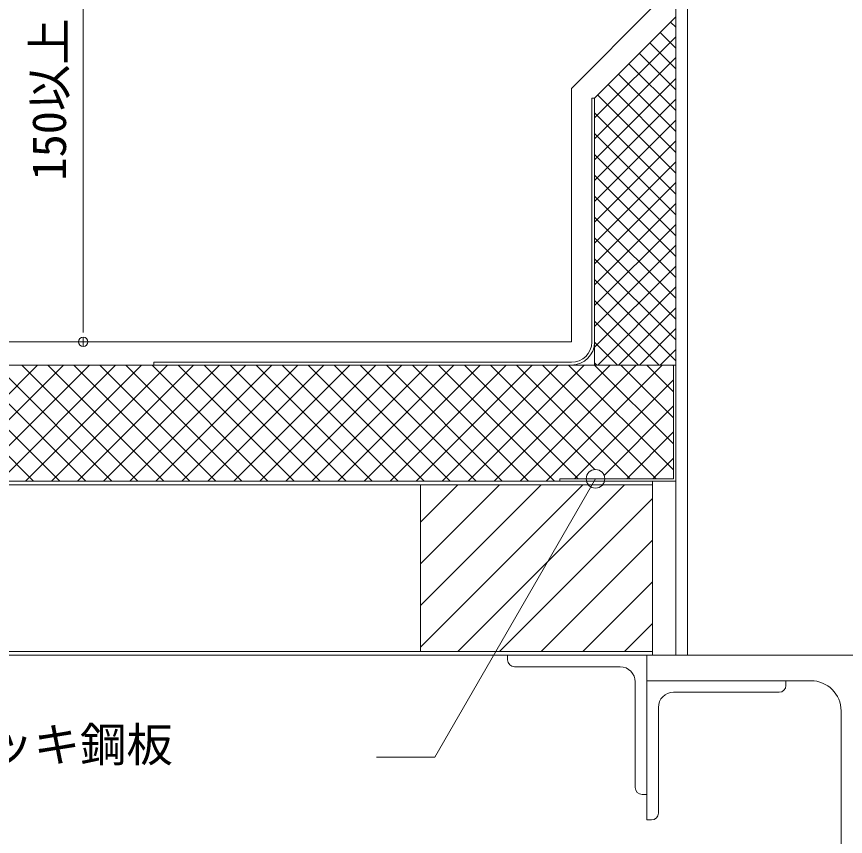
# Model space of a CAD drawing. Units: millimetres, scale not verified. Extents: x -1381 to 1379, y -955 to 955.
# Drawn here: x -360.2 to -2.9, y -537.4 to -184.2 of the extents above; entities that cross this region are included whole.
import ezdxf
from ezdxf.enums import TextEntityAlignment as Align

# ---------------------------------------------------------------- set-up
doc = ezdxf.new("R2010")
doc.units = ezdxf.units.MM
doc.header["$LTSCALE"] = 3
doc.linetypes.add('USER1', pattern=[9.525, 6.35, -3.175])
for name, color, linetype, lineweight in [('0-0_0', 7, 'Continuous', 9), ('0-1_BOUSUI', 1, 'Continuous', 18), ('0-2_MOJI', 7, 'Continuous', 18), ('0-3_HATCH', 9, 'Continuous', 18), ('0-4_KANAMONO', 5, 'Continuous', 18), ('0-6_TEKKOTU', 7, 'USER1', 18), ('0-7_dekki', 3, 'Continuous', 18), ('0-8_dannnetu', 6, 'Continuous', 18), ('0-B_SUNPO', 7, 'Continuous', 18)]:
    doc.layers.add(name, color=color, linetype=linetype, lineweight=lineweight)
doc.styles.add('ＭＳ ゴシック', font='')
doc.styles.get('ＭＳ ゴシック').set_extended_font_data('MS Gothic')

# ---------------------------------------------------------------- blocks, each defined once
blk = doc.blocks.new('_DOT')
at = {"layer": '0-0_0'}
for p, q in [((-0.5, 0), (-1, 0)), ((0.25, 0), (-0.25, 0))]:
    blk.add_line(p, q, dxfattribs=at)
blk.add_circle((0, 0), 0.25, dxfattribs=at)

msp = doc.modelspace()

# ---------------------------------------------------------------- linework, layer by layer
at = {"layer": '0-1_BOUSUI'}
for points in [[(-85.998, -150.29), (-85.994, -180.144), (-120.996, -215.146)], [(-900.994, -324.286), (-120.994, -324.286), (-120.996, -215.146)]]:
    msp.add_lwpolyline(points, dxfattribs=at)
at = {"layer": '0-2_MOJI'}
msp.add_lwpolyline([(-110.628, -383.286), (-179.879, -503.233), (-205.098, -503.233)], dxfattribs=at)
msp.add_circle((-110.628, -383.286), 4, dxfattribs=at)
at = {"layer": '0-3_HATCH'}
for p, q in [((-75.994, -188.77), (-78.236, -186.528)), ((-110.994, -227.847), (-75.994, -192.847)), ((-75.994, -197.751), (-82.726, -191.018)), ((-75.994, -206.731), (-87.216, -195.509)), ((-75.994, -215.711), (-91.706, -199.999)), ((-110.994, -236.828), (-75.994, -201.828)), ((-75.994, -224.692), (-96.196, -204.489)), ((-110.994, -245.808), (-75.994, -210.808)), ((-75.994, -233.672), (-100.687, -208.979)), ((-75.994, -242.652), (-105.177, -213.469)), ((-75.994, -251.632), (-109.667, -217.959)), ((-110.994, -254.788), (-75.994, -219.788)), ((-75.994, -260.613), (-110.994, -225.613)), ((-110.994, -263.768), (-75.994, -228.768)), ((-75.994, -269.593), (-110.994, -234.593)), ((-110.994, -272.749), (-75.994, -237.749)), ((-75.994, -278.573), (-110.994, -243.573)), ((-110.994, -281.729), (-75.994, -246.729)), ((-75.994, -287.553), (-110.994, -252.553)), ((-110.994, -290.709), (-75.994, -255.709)), ((-75.994, -296.534), (-110.994, -261.534)), ((-110.994, -299.689), (-75.994, -264.689)), ((-75.994, -305.514), (-110.994, -270.514)), ((-110.994, -308.67), (-75.994, -273.67)), ((-75.994, -314.494), (-110.994, -279.494)), ((-110.994, -317.65), (-75.994, -282.65)), ((-75.994, -323.474), (-110.994, -288.474)), ((-110.994, -326.63), (-75.994, -291.63)), ((-75.994, -332.455), (-110.994, -297.455)), ((-109.67, -334.286), (-75.994, -300.61)), ((-83.142, -334.286), (-110.994, -306.435)), ((-100.689, -334.286), (-75.994, -309.591)), ((-92.123, -334.286), (-110.994, -315.415)), ((-91.709, -334.286), (-75.994, -318.571)), ((-101.103, -334.286), (-110.994, -324.395)), ((-82.729, -334.286), (-75.994, -327.551)), ((-352.843, -384.286), (-402.843, -334.286)), ((-401.235, -384.286), (-351.235, -334.286)), ((-341.617, -384.286), (-391.617, -334.286)), ((-390.01, -384.286), (-340.01, -334.286)), ((-330.392, -384.286), (-380.392, -334.286)), ((-378.785, -384.286), (-328.785, -334.286)), ((-319.167, -384.286), (-369.167, -334.286)), ((-367.559, -384.286), (-317.559, -334.286)), ((-307.941, -384.286), (-357.941, -334.286)), ((-356.334, -384.286), (-306.334, -334.286)), ((-296.716, -384.286), (-346.716, -334.286)), ((-345.109, -384.286), (-295.109, -334.286)), ((-285.491, -384.286), (-335.491, -334.286)), ((-333.883, -384.286), (-283.883, -334.286)), ((-274.266, -384.286), (-324.266, -334.286)), ((-322.658, -384.286), (-272.658, -334.286)), ((-263.04, -384.286), (-313.04, -334.286)), ((-311.433, -384.286), (-261.433, -334.286)), ((-251.815, -384.286), (-301.815, -334.286)), ((-300.207, -384.286), (-250.207, -334.286)), ((-240.59, -384.286), (-290.59, -334.286)), ((-288.982, -384.286), (-238.982, -334.286)), ((-229.364, -384.286), (-279.364, -334.286)), ((-277.757, -384.286), (-227.757, -334.286)), ((-218.139, -384.286), (-268.139, -334.286)), ((-266.531, -384.286), (-216.531, -334.286)), ((-206.914, -384.286), (-256.914, -334.286)), ((-255.306, -384.286), (-205.306, -334.286)), ((-195.688, -384.286), (-245.688, -334.286)), ((-244.081, -384.286), (-194.081, -334.286)), ((-184.463, -384.286), (-234.463, -334.286)), ((-232.855, -384.286), (-182.855, -334.286)), ((-173.238, -384.286), (-223.238, -334.286)), ((-221.63, -384.286), (-171.63, -334.286)), ((-162.012, -384.286), (-212.012, -334.286)), ((-210.405, -384.286), (-160.405, -334.286)), ((-150.787, -384.286), (-200.787, -334.286)), ((-199.179, -384.286), (-149.179, -334.286)), ((-139.562, -384.286), (-189.562, -334.286)), ((-187.954, -384.286), (-137.954, -334.286)), ((-128.336, -384.286), (-178.336, -334.286)), ((-176.729, -384.286), (-126.729, -334.286)), ((-118.111, -383.286), (-167.111, -334.286)), ((-165.504, -384.286), (-115.504, -334.286)), ((-110.878, -379.294), (-155.886, -334.286)), ((-154.278, -384.286), (-104.278, -334.286)), ((-95.66, -383.286), (-144.66, -334.286)), ((-143.053, -384.286), (-93.053, -334.286)), ((-84.435, -383.286), (-133.435, -334.286)), ((-131.828, -384.286), (-81.828, -334.286)), ((-76.994, -379.502), (-122.21, -334.286)), ((-110.083, -334.286), (-110.994, -333.376)), ((-76.994, -368.277), (-110.984, -334.286)), ((-76.994, -357.052), (-99.759, -334.286)), ((-76.994, -345.826), (-88.534, -334.286)), ((-76.994, -334.601), (-77.308, -334.286)), ((-119.602, -383.286), (-76.994, -340.678)), ((-106.908, -381.817), (-76.994, -351.903)), ((-97.152, -383.286), (-76.994, -363.128)), ((-85.926, -383.286), (-76.994, -374.354)), ((-185.994, -401.939), (-169.941, -385.886)), ((-185.994, -419.9), (-151.98, -385.886)), ((-185.994, -437.86), (-134.02, -385.886)), ((-185.994, -455.821), (-116.059, -385.886)), ((-169.899, -457.686), (-98.099, -385.886)), ((-151.938, -457.686), (-85.994, -391.742)), ((-133.978, -457.686), (-85.994, -409.702)), ((-116.017, -457.686), (-85.994, -427.663)), ((-98.057, -457.686), (-85.994, -445.623))]:
    msp.add_line(p, q, dxfattribs=at)
msp.add_lwpolyline([(-185.994, -457.686), (-85.994, -457.686), (-85.994, -385.886), (-185.994, -385.886)], close=True, dxfattribs=at)
at = {"layer": '0-4_KANAMONO'}
for p, q in [((-75.994, -459.286), (-75.994, -74.286)), ((-70.994, -459.286), (-70.994, -74.286)), ((-112.194, -219.286), (-112.194, -324.361)), ((-145.494, -464.286), (-99.994, -464.286)), ((-93.494, -470.786), (-93.494, -516.286)), ((-28.494, -472.286), (-28.494, -470.286)), ((-76.994, -475.286), (-31.494, -475.286)), ((-83.494, -527.286), (-83.494, -481.786)), ((-90.494, -519.286), (-88.494, -519.286))]:
    msp.add_line(p, q, dxfattribs=at)
for points in [[(-110.994, -324.371), (-110.994, -219.286), (-112.194, -219.293)], [(-120.993, -333.086), (-300.994, -333.086), (-300.994, -334.286), (-120.993, -334.286)], [(-88.494, -519.286), (-88.494, -459.286), (-148.494, -459.286), (-148.494, -461.286)], [(-28.494, -470.286), (-88.494, -470.286), (-88.494, -530.286), (-86.494, -530.286)]]:
    msp.add_lwpolyline(points, dxfattribs=at)
msp.add_lwpolyline([(-75.994, -334.286), (-75.994, -384.286), (-125.994, -384.286), (-125.994, -383.286), (-76.994, -383.286), (-76.994, -334.286)], close=True, dxfattribs=at)
for centre, radius, start, end in [((-120.993, -324.286), 8.8, 270, 359.51234), ((-120.993, -324.286), 10, 270, 359.51234), ((-145.494, -461.286), 3, 180, 270), ((-99.994, -470.786), 6.5, 0, 90), ((-31.494, -472.286), 3, 270, 0), ((-76.994, -481.786), 6.5, 90, 180), ((-90.494, -516.286), 3, 180, 270), ((-86.494, -527.286), 3, 270, 0)]:
    msp.add_arc(centre, radius, start, end, dxfattribs=at)
at = {"layer": '0-6_TEKKOTU', "linetype": 'Continuous'}
msp.add_line((-4.744, -483.286), (-4.744, -610.286), dxfattribs=at)
msp.add_lwpolyline([(15.756, -470.286), (86.506, -470.286), (86.506, -459.286), (-88.494, -459.286), (-88.494, -470.286), (-17.744, -470.286)], dxfattribs=at)
msp.add_arc((-17.744, -483.286), 13, 0, 90, dxfattribs=at)
at = {"layer": '0-7_dekki'}
for p, q in [((-85.994, -384.286), (-900.994, -384.286)), ((-85.994, -385.886), (-900.994, -385.886)), ((-85.994, -384.286), (-85.994, -459.286)), ((-85.994, -457.686), (-900.994, -457.686)), ((-85.994, -459.286), (-900.994, -459.286))]:
    msp.add_line(p, q, dxfattribs=at)
at = {"layer": '0-8_dannnetu'}
for p, q in [((-75.994, -184.286), (-110.994, -219.286)), ((-110.994, -219.286), (-110.994, -334.286)), ((-76.994, -334.286), (-900.994, -334.286)), ((-125.994, -384.286), (-900.994, -384.286))]:
    msp.add_line(p, q, dxfattribs=at)
msp.add_lwpolyline([(-75.994, -115.29), (-75.994, -184.286), (-110.994, -219.286)], dxfattribs=at)
at = {"layer": '0-B_SUNPO'}
for p, q in [((-331.471, -316.286), (-331.471, -123.29)), ((-185.136, -324.286), (-331.471, -324.286))]:
    msp.add_line(p, q, dxfattribs=at)

# ---------------------------------------------------------------- block references
at = {"layer": '0-B_SUNPO', "xscale": 8, "yscale": 8, "rotation": 270}
msp.add_blockref('_DOT', (-331.471, -324.286), dxfattribs=at)

# ---------------------------------------------------------------- texts
at = {"layer": '0-2_MOJI', "style": 'ＭＳ ゴシック'}
msp.add_text('HTコーナー100 溶融亜鉛メッキ鋼板', height=14.66, dxfattribs=at).set_placement((-612.632, -509.542), align=Align.BOTTOM_LEFT)
at = {"layer": '0-B_SUNPO', "style": 'ＭＳ ゴシック'}
msp.add_text('150以上', height=14.66, rotation=90, dxfattribs=at).set_placement((-334.486, -254.788), align=Align.BOTTOM_LEFT)

doc.saveas('drawing.dxf')
